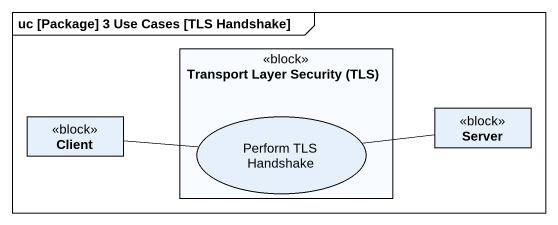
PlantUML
@startuml
mainframe uc [Package] 3 Use Cases [TLS Handshake]
allowmixing
hide circle
hide empty members
rectangle "Transport Layer Security (TLS)" as Transport_Layer_Security_TLS <<block>> {
  usecase "Perform TLS Handshake" as Perform_TLS_Handshake
}
class Client <<block>>
class Server <<block>>
Client -right- Perform_TLS_Handshake
Server -left- Perform_TLS_Handshake
@enduml
